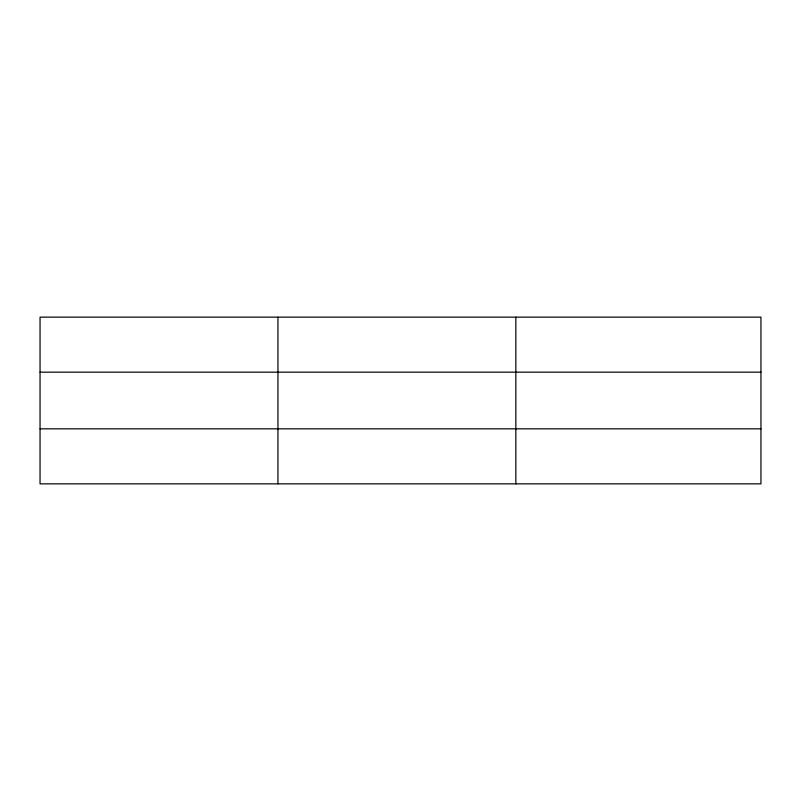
<?xml version="1.0" encoding="UTF-8"?>
<svg xmlns="http://www.w3.org/2000/svg" width="801" height="801" viewBox="0 0 801 801"><rect width="100%" height="100%" fill="white"/><g stroke="black" fill="none" stroke-linecap="round" stroke-linejoin="round"><path stroke-width="1.2" d="M277.947 317.146L277.947 483.854M515.844 317.146L515.844 483.854M760.95 372.165L760.95 317.146L40.05 317.146L40.05 483.854L760.95 483.854L760.95 372.165L40.05 372.165M40.05 428.835L760.95 428.835"/></g></svg>
